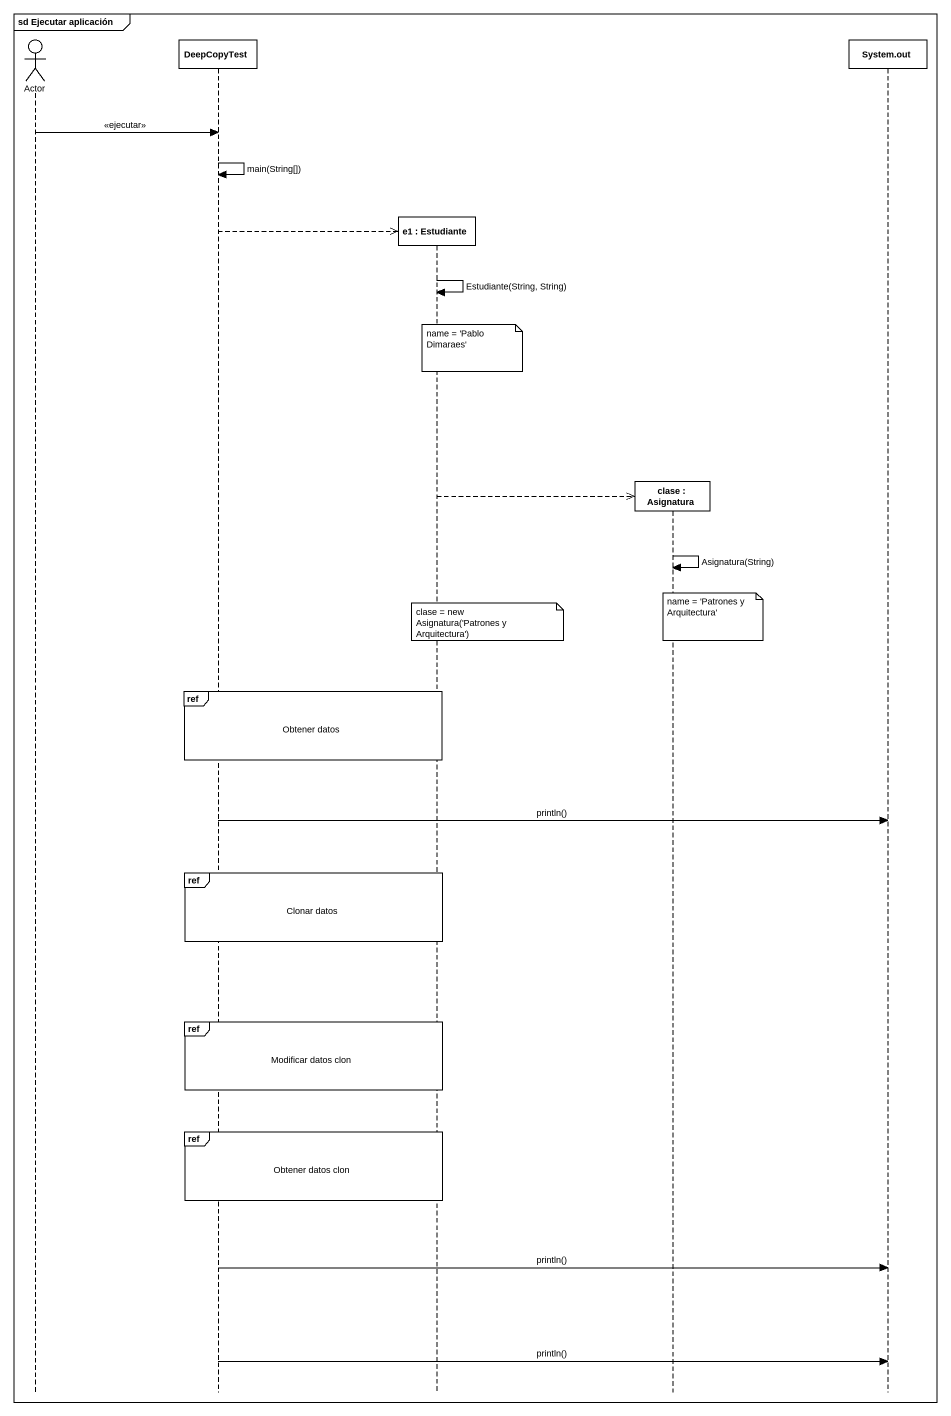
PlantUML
@startuml
mainframe sd Ejecutar aplicación
hide footbox
actor "Actor" as Actor_
participant DeepCopyTest
participant "e1 : Estudiante" as e1
participant "clase : Asignatura" as clase
participant "System.out" as System_out

Actor_ -> DeepCopyTest : <<ejecutar>>
DeepCopyTest -> DeepCopyTest : main(String[])
DeepCopyTest -->> e1 **
e1 -> e1 : Estudiante(String, String)
note over e1 : name = 'Pablo Dimaraes'
e1 -->> clase **
clase -> clase : Asignatura(String)
note over clase : name = 'Patrones y Arquitectura'
note over e1 : clase = new Asignatura('Patrones y Arquitectura')
ref over DeepCopyTest, e1 : Obtener datos
DeepCopyTest -> System_out : println()
ref over DeepCopyTest, e1 : Clonar datos
ref over DeepCopyTest, e1 : Modificar datos clon
ref over DeepCopyTest, e1 : Obtener datos clon
DeepCopyTest -> System_out : println()
DeepCopyTest -> System_out : println()
@enduml
